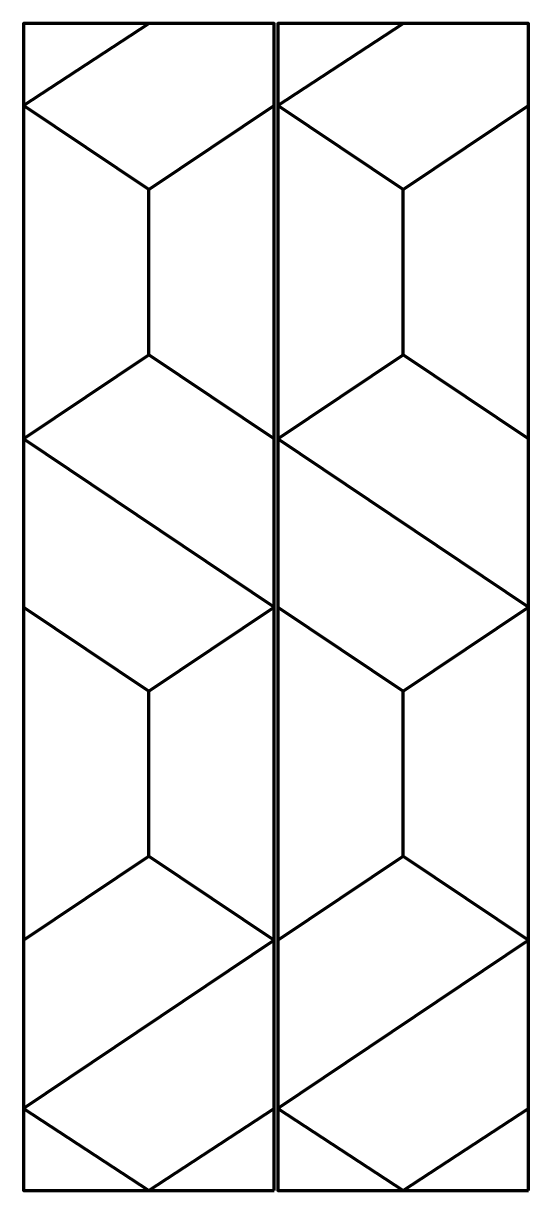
# Model space of a CAD drawing. Extents: x 392 to 1600, y 0 to 2790.
import ezdxf

# ---------------------------------------------------------------- set-up
doc = ezdxf.new("R2010")
doc.units = 0
doc.layers.add('mainlayer', color=1, linetype='CONTINUOUS', lineweight=100)

# ---------------------------------------------------------------- blocks, each defined once
blk = doc.blocks.new('IN1RT9YA')
at = {"layer": 'mainlayer', "color": 3}
for points in [[(1600, 1796.7), (1300, 1997.5), (1300, 1997.5), (1300, 2392.5), (1300, 2392.5), (1000, 2593.3), (1000, 2593.3), (1300, 2790)], [(1300, 2392.5), (1600, 2593.3)], [(1000, 1395), (1300, 1194.2), (1300, 1194.2), (1600, 1395), (1600, 1395), (1000, 1796.7), (1000, 1796.7), (1300, 1997.5)], [(1000, 598.3), (1300, 799.2), (1300, 799.2), (1300, 1194.2)], [(1300, 799.2), (1600, 598.3), (1600, 598.3), (1000, 196.7), (1000, 196.7), (1300, 0), (1300, 0), (1600, 196.7)]]:
    blk.add_lwpolyline(points, dxfattribs=at)
blk = doc.blocks.new('SHVZ6U92')
at = {"layer": 'mainlayer', "color": 3}
for points in [[(992, 1796.7), (692, 1997.5), (692, 1997.5), (692, 2392.5), (692, 2392.5), (392, 2593.3), (392, 2593.3), (692, 2790)], [(692, 2392.5), (992, 2593.3)], [(392, 1395), (692, 1194.2), (692, 1194.2), (992, 1395), (992, 1395), (392, 1796.7), (392, 1796.7), (692, 1997.5)], [(392, 598.3), (692, 799.2), (692, 799.2), (692, 1194.2)], [(692, 799.2), (992, 598.3), (992, 598.3), (392, 196.7), (392, 196.7), (692, 0), (692, 0), (992, 196.7)]]:
    blk.add_lwpolyline(points, dxfattribs=at)

msp = doc.modelspace()

# ---------------------------------------------------------------- linework, layer by layer
at = {"layer": 'mainlayer', "color": 2}
for points in [[(992, 0), (992, 2790), (992, 2790), (392, 2790), (392, 2790), (392, 0), (392, 0), (992, 0)], [(1600, 0), (1600, 2790), (1600, 2790), (1000, 2790), (1000, 2790), (1000, 0), (1000, 0), (1600, 0)]]:
    msp.add_lwpolyline(points, dxfattribs=at)
at = {"layer": 'mainlayer', "color": 0}
for points in [[(992, 0), (992, 2790), (992, 2790), (392, 2790), (392, 2790), (392, 0), (392, 0), (992, 0)], [(1600, 0), (1600, 2790), (1600, 2790), (1000, 2790), (1000, 2790), (1000, 0), (1000, 0), (1600, 0)]]:
    msp.add_lwpolyline(points, dxfattribs=at)

# ---------------------------------------------------------------- block references
for name in ['SHVZ6U92', 'IN1RT9YA']:
    msp.add_blockref(name, (0, 0), dxfattribs=at)

doc.saveas('drawing.dxf')
